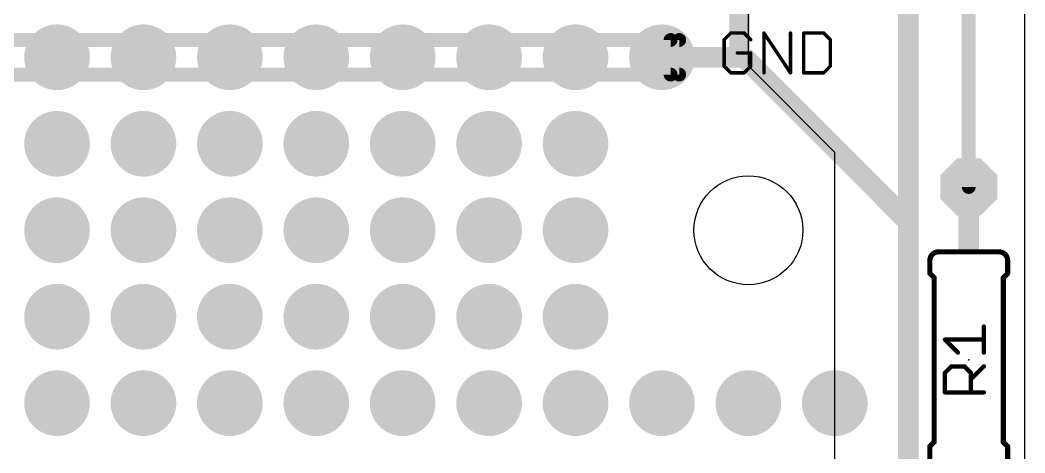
# Model space of a CAD drawing. Extents: x -6.6 to 74.2, y -9.7 to 63.
# Drawn here: x 44.64 to 74.17, y 29.02 to 41.73 of the extents above; entities that cross this region are included whole.
import ezdxf

# ---------------------------------------------------------------- set-up
doc = ezdxf.new("R2010")
doc.units = 0
for name, color, linetype in [('1', 12, 'CONTINUOUS'), ('16', 132, 'CONTINUOUS'), ('17', 110, 'CONTINUOUS'), ('18', 110, 'CONTINUOUS'), ('20', 53, 'CONTINUOUS'), ('21', 253, 'CONTINUOUS'), ('22', 253, 'CONTINUOUS'), ('23', 53, 'CONTINUOUS'), ('25', 253, 'CONTINUOUS'), ('51', 253, 'CONTINUOUS')]:
    doc.layers.add(name, color=color, linetype=linetype)

# ---------------------------------------------------------------- blocks, each defined once
blk = doc.blocks.new('RECT')
blk.add_solid([(-0.5, -0.5), (0.5, -0.5), (-0.5, 0.5), (0.5, 0.5)])
blk = doc.blocks.new('OCTAGONP')
at = {"const_width": 0.5}
blk.add_lwpolyline([(-0.25, -0.1036), (-0.25, 0.1036), (-0.1036, 0.25), (0.1036, 0.25), (0.25, 0.1036), (0.25, -0.1036), (0.1036, -0.25), (-0.1036, -0.25), (-0.25, -0.1036), (-0.25, 0.1036)], dxfattribs=at)
blk = doc.blocks.new('ROUNDV')
at = {"const_width": 0.5}
blk.add_lwpolyline([(0, -0.25, 1), (0, 0.25, 1), (0, -0.25)], format="xyb", dxfattribs=at)

msp = doc.modelspace()

# ---------------------------------------------------------------- linework, layer by layer
at = {"layer": '1'}
for points, const_width in [([(72.517, 36.83), (72.517, 49.276)], 0.4064), ([(65.786, 44.323), (65.786, 40.64)], 0.6096), ([(25.4, 41.148), (64.008, 41.148)], 0.4064), ([(64.008, 41.148), (64.008, 40.132)], 0.4064), ([(65.786, 40.64), (63.5, 40.64)], 0.6096), ([(65.786, 40.64), (65.913, 40.64)], 0.6096), ([(65.913, 40.64), (70.739, 35.814)], 0.6096), ([(64.008, 40.132), (25.4, 40.132)], 0.4064), ([(70.739, 35.814), (70.739, 26.67)], 0.6096)]:
    msp.add_lwpolyline(points, dxfattribs=dict(at, const_width=const_width))
for points, const_width in [([(64.1096, 41.148, 1), (63.9064, 41.148)], 0.2032), ([(64.008, 41.0464, 1), (64.008, 41.2496)], 0.2032), ([(63.5, 40.7924, 1), (63.5, 40.4876)], 0.3048), ([(65.786, 40.7924, 1), (65.786, 40.4876)], 0.3048), ([(65.6336, 40.64, 1), (65.9384, 40.64)], 0.3048), ([(66.0208, 40.7478, 1), (65.8052, 40.5322)], 0.3048), ([(65.786, 40.4876, 1), (65.786, 40.7924)], 0.3048), ([(65.913, 40.4876, 1), (65.913, 40.7924)], 0.3048), ([(63.9064, 40.132, 1), (64.1096, 40.132)], 0.2032), ([(64.008, 40.0304, 1), (64.008, 40.2336)], 0.2032), ([(72.4154, 36.83, 1), (72.6186, 36.83)], 0.2032), ([(70.8914, 35.814, 1), (70.5866, 35.814)], 0.3048), ([(70.6312, 35.7062, 1), (70.8468, 35.9218)], 0.3048)]:
    msp.add_lwpolyline(points, format="xyb", dxfattribs=dict(at, const_width=const_width))
at = {"layer": '16'}
for points, const_width in [([(70.739, 12.954), (70.739, 42.164)], 0.6096), ([(63.754, 41.148), (25.4, 41.148)], 0.4064), ([(63.754, 40.132), (63.754, 41.148)], 0.4064), ([(25.4, 40.132), (63.754, 40.132)], 0.4064)]:
    msp.add_lwpolyline(points, dxfattribs=dict(at, const_width=const_width))
at = {"layer": '16', "const_width": 0.2032}
for points in [[(63.8556, 41.148, 1), (63.6524, 41.148)], [(63.754, 41.0464, 1), (63.754, 41.2496)], [(63.6524, 40.132, 1), (63.8556, 40.132)], [(63.754, 40.0304, 1), (63.754, 40.2336)]]:
    msp.add_lwpolyline(points, format="xyb", dxfattribs=at)
at = {"layer": '20'}
msp.add_line((74.168, -9.652), (74.168, 62.992), dxfattribs=at)
msp.add_circle((66.04, 35.56), 1.6, dxfattribs=at)
at = {"layer": '21'}
for points, const_width in [([(65.5237, 41.3522), (65.3288, 41.1573)], 0.1016), ([(65.9135, 41.3522), (65.5237, 41.3522)], 0.1016), ([(66.1084, 41.1573), (65.9135, 41.3522)], 0.1016), ([(66.4982, 40.1828), (66.4982, 41.3522)], 0.1016), ([(66.4982, 41.3522), (67.2778, 40.1828)], 0.1016), ([(67.2778, 40.1828), (67.2778, 41.3522)], 0.1016), ([(67.6676, 41.3522), (67.6676, 40.1828)], 0.1016), ([(68.2523, 41.3522), (67.6676, 41.3522)], 0.1016), ([(68.4472, 41.1573), (68.2523, 41.3522)], 0.1016), ([(65.3288, 41.1573), (65.3288, 40.3777)], 0.1016), ([(68.4472, 40.3777), (68.4472, 41.1573)], 0.1016), ([(66.1084, 40.7675), (65.7186, 40.7675)], 0.1016), ([(66.1084, 40.3777), (66.1084, 40.7675)], 0.1016), ([(65.3288, 40.3777), (65.5237, 40.1828)], 0.1016), ([(65.5237, 40.1828), (65.9135, 40.1828)], 0.1016), ([(65.9135, 40.1828), (66.1084, 40.3777)], 0.1016), ([(67.6676, 40.1828), (68.2523, 40.1828)], 0.1016), ([(68.2523, 40.1828), (68.4472, 40.3777)], 0.1016), ([(73.406, 34.925), (71.628, 34.925)], 0.1524), ([(71.374, 34.671), (71.374, 34.29)], 0.1524), ([(73.66, 34.671), (73.66, 34.29)], 0.1524), ([(71.501, 34.163), (71.374, 34.29)], 0.1524), ([(73.533, 34.163), (73.66, 34.29)], 0.1524), ([(71.501, 34.163), (71.501, 29.337)], 0.1524), ([(73.533, 34.163), (73.533, 29.337)], 0.1524), ([(71.501, 29.337), (71.374, 29.21)], 0.1524), ([(71.374, 28.829), (71.374, 29.21)], 0.1524), ([(73.533, 29.337), (73.66, 29.21)], 0.1524), ([(73.66, 28.829), (73.66, 29.21)], 0.1524)]:
    msp.add_lwpolyline(points, dxfattribs=dict(at, const_width=const_width))
for points, const_width in [([(65.5237, 41.3776, 1), (65.5237, 41.3268)], 0.0508), ([(65.5417, 41.3342, 1), (65.5057, 41.3702)], 0.0508), ([(65.9315, 41.3702, 1), (65.8955, 41.3342)], 0.0508), ([(65.9135, 41.3268, 1), (65.9135, 41.3776)], 0.0508), ([(66.5236, 41.3522, 1), (66.4728, 41.3522)], 0.0508), ([(66.5193, 41.3663, 1), (66.4771, 41.3381)], 0.0508), ([(67.3032, 41.3522, 1), (67.2524, 41.3522)], 0.0508), ([(67.693, 41.3522, 1), (67.6422, 41.3522)], 0.0508), ([(67.6676, 41.3776, 1), (67.6676, 41.3268)], 0.0508), ([(68.2703, 41.3702, 1), (68.2343, 41.3342)], 0.0508), ([(68.2523, 41.3268, 1), (68.2523, 41.3776)], 0.0508), ([(65.3108, 41.1753, 1), (65.3468, 41.1393)], 0.0508), ([(65.3542, 41.1573, 1), (65.3034, 41.1573)], 0.0508), ([(66.0904, 41.1393, 1), (66.1264, 41.1753)], 0.0508), ([(68.4726, 41.1573, 1), (68.4218, 41.1573)], 0.0508), ([(68.4292, 41.1393, 1), (68.4652, 41.1753)], 0.0508), ([(65.7186, 40.7929, 1), (65.7186, 40.7421)], 0.0508), ([(66.1338, 40.7675, 1), (66.083, 40.7675)], 0.0508), ([(66.1084, 40.7421, 1), (66.1084, 40.7929)], 0.0508), ([(65.3468, 40.3957, 1), (65.3108, 40.3597)], 0.0508), ([(65.3034, 40.3777, 1), (65.3542, 40.3777)], 0.0508), ([(65.5237, 40.2082, 1), (65.5237, 40.1574)], 0.0508), ([(65.5057, 40.1648, 1), (65.5417, 40.2008)], 0.0508), ([(65.8955, 40.2008, 1), (65.9315, 40.1648)], 0.0508), ([(65.9135, 40.1574, 1), (65.9135, 40.2082)], 0.0508), ([(66.083, 40.3777, 1), (66.1338, 40.3777)], 0.0508), ([(66.1264, 40.3597, 1), (66.0904, 40.3957)], 0.0508), ([(66.4728, 40.1828, 1), (66.5236, 40.1828)], 0.0508), ([(67.2524, 40.1828, 1), (67.3032, 40.1828)], 0.0508), ([(67.2567, 40.1687, 1), (67.2989, 40.1969)], 0.0508), ([(67.6676, 40.2082, 1), (67.6676, 40.1574)], 0.0508), ([(67.6422, 40.1828, 1), (67.693, 40.1828)], 0.0508), ([(68.2343, 40.2008, 1), (68.2703, 40.1648)], 0.0508), ([(68.2523, 40.1574, 1), (68.2523, 40.2082)], 0.0508), ([(68.4218, 40.3777, 1), (68.4726, 40.3777)], 0.0508), ([(68.4652, 40.3597, 1), (68.4292, 40.3957)], 0.0508), ([(71.628, 34.925, 0.4142), (71.374, 34.671)], 0.1524), ([(71.628, 34.9631, 1), (71.628, 34.8869)], 0.0762), ([(71.628, 34.8869, 1), (71.628, 34.9631)], 0.0762), ([(73.66, 34.671, 0.4142), (73.406, 34.925)], 0.1524), ([(73.406, 34.9631, 1), (73.406, 34.8869)], 0.0762), ([(73.406, 34.8869, 1), (73.406, 34.9631)], 0.0762), ([(71.4121, 34.671, 1), (71.3359, 34.671)], 0.0762), ([(71.3359, 34.671, 1), (71.4121, 34.671)], 0.0762), ([(73.6981, 34.671, 1), (73.6219, 34.671)], 0.0762), ([(73.6219, 34.671, 1), (73.6981, 34.671)], 0.0762), ([(71.3359, 34.29, 1), (71.4121, 34.29)], 0.0762), ([(71.4009, 34.3169, 1), (71.3471, 34.2631)], 0.0762), ([(73.6219, 34.29, 1), (73.6981, 34.29)], 0.0762), ([(73.6869, 34.2631, 1), (73.6331, 34.3169)], 0.0762), ([(71.5391, 34.163, 1), (71.4629, 34.163)], 0.0762), ([(71.4741, 34.1361, 1), (71.5279, 34.1899)], 0.0762), ([(73.5711, 34.163, 1), (73.4949, 34.163)], 0.0762), ([(73.5061, 34.1899, 1), (73.5599, 34.1361)], 0.0762), ([(71.4121, 29.21, 1), (71.3359, 29.21)], 0.0762), ([(71.3471, 29.2369, 1), (71.4009, 29.1831)], 0.0762), ([(71.4629, 29.337, 1), (71.5391, 29.337)], 0.0762), ([(71.5279, 29.3101, 1), (71.4741, 29.3639)], 0.0762), ([(73.4949, 29.337, 1), (73.5711, 29.337)], 0.0762), ([(73.5599, 29.3639, 1), (73.5061, 29.3101)], 0.0762), ([(73.6981, 29.21, 1), (73.6219, 29.21)], 0.0762), ([(73.6331, 29.1831, 1), (73.6869, 29.2369)], 0.0762)]:
    msp.add_lwpolyline(points, format="xyb", dxfattribs=dict(at, const_width=const_width))
at = {"layer": '22'}
for p, q in [((66.04, 40.386), (66.04, 51.816)), ((68.58, 37.846), (66.04, 40.386)), ((68.58, 5.08), (68.58, 37.846))]:
    msp.add_line(p, q, dxfattribs=at)
at = {"layer": '23'}
msp.add_point((72.517, 31.75), dxfattribs=at)
at = {"layer": '25', "const_width": 0.0635}
for points in [[(72.9933, 32.7295, 1), (72.9297, 32.7295)], [(71.8175, 32.38, 1), (71.8175, 32.3165)], [(71.84, 32.3707, 1), (71.7951, 32.3258)], [(72.9615, 32.3165, 1), (72.9615, 32.38)], [(72.1764, 31.9444, 1), (72.2213, 31.9893)], [(72.9297, 31.9669, 1), (72.9933, 31.9669)], [(72.0082, 31.5919, 1), (72.0082, 31.5284)], [(72.0306, 31.5377, 1), (71.9857, 31.5826)], [(72.412, 31.5826, 1), (72.3671, 31.5377)], [(72.3895, 31.5284, 1), (72.3895, 31.5919)], [(72.984, 31.5377, 1), (72.939, 31.5826)], [(71.8493, 31.3695, 1), (71.7858, 31.3695)], [(71.7951, 31.3919, 1), (71.84, 31.347)], [(72.6119, 31.3695, 1), (72.5484, 31.3695)], [(72.5577, 31.347, 1), (72.6026, 31.3919)], [(72.5577, 31.2013, 1), (72.6026, 31.1564)], [(71.8175, 30.8293, 1), (71.8175, 30.7658)], [(71.7858, 30.7975, 1), (71.8493, 30.7975)], [(72.5484, 30.7975, 1), (72.6119, 30.7975)], [(72.9615, 30.7658, 1), (72.9615, 30.8293)]]:
    msp.add_lwpolyline(points, format="xyb", dxfattribs=at)
at = {"layer": '25', "const_width": 0.127}
for points in [[(72.9615, 31.9669), (72.9615, 32.7295)], [(72.1989, 31.9669), (71.8175, 32.3482)], [(71.8175, 32.3482), (72.9615, 32.3482)], [(71.8175, 31.3695), (72.0082, 31.5602)], [(72.0082, 31.5602), (72.3895, 31.5602)], [(72.3895, 31.5602), (72.5802, 31.3695)], [(72.5802, 31.1788), (72.9615, 31.5602)], [(71.8175, 30.7975), (71.8175, 31.3695)], [(72.5802, 31.3695), (72.5802, 30.7975)], [(72.9615, 30.7975), (71.8175, 30.7975)]]:
    msp.add_lwpolyline(points, dxfattribs=at)
at = {"layer": '51', "const_width": 0.6096}
msp.add_lwpolyline([(72.517, 36.83), (72.517, 35.814)], dxfattribs=at)
at = {"layer": '51', "const_width": 0.3048}
for points in [[(72.6694, 36.83, 1), (72.3646, 36.83)], [(72.3646, 35.814, 1), (72.6694, 35.814)]]:
    msp.add_lwpolyline(points, format="xyb", dxfattribs=at)

# ---------------------------------------------------------------- block references
at = {"layer": '17', "xscale": 1.6764, "yscale": 1.6764, "rotation": 90}
msp.add_blockref('OCTAGONP', (72.517, 36.83), dxfattribs=at)
msp.add_blockref('OCTAGONP', (72.517, 36.83), dxfattribs=at)
at = {"layer": '18', "xscale": 1.9304, "yscale": 1.9304}
for p in [(45.72, 40.64), (45.72, 40.64), (48.26, 40.64), (48.26, 40.64), (50.8, 40.64), (50.8, 40.64), (53.34, 40.64), (53.34, 40.64), (55.88, 40.64), (55.88, 40.64), (58.42, 40.64), (58.42, 40.64), (60.96, 40.64), (60.96, 40.64), (63.5, 40.64), (63.5, 40.64), (45.72, 38.1), (45.72, 38.1), (48.26, 38.1), (48.26, 38.1), (50.8, 38.1), (50.8, 38.1), (53.34, 38.1), (53.34, 38.1), (55.88, 38.1), (55.88, 38.1), (58.42, 38.1), (58.42, 38.1), (60.96, 38.1), (60.96, 38.1), (45.72, 35.56), (45.72, 35.56), (48.26, 35.56), (48.26, 35.56), (50.8, 35.56), (50.8, 35.56), (53.34, 35.56), (53.34, 35.56), (55.88, 35.56), (55.88, 35.56), (58.42, 35.56), (58.42, 35.56), (60.96, 35.56), (60.96, 35.56), (45.72, 33.02), (45.72, 33.02), (48.26, 33.02), (48.26, 33.02), (50.8, 33.02), (50.8, 33.02), (53.34, 33.02), (53.34, 33.02), (55.88, 33.02), (55.88, 33.02), (58.42, 33.02), (58.42, 33.02), (60.96, 33.02), (60.96, 33.02), (45.72, 30.48), (45.72, 30.48), (48.26, 30.48), (48.26, 30.48), (50.8, 30.48), (50.8, 30.48), (53.34, 30.48), (53.34, 30.48), (55.88, 30.48), (55.88, 30.48), (58.42, 30.48), (58.42, 30.48), (60.96, 30.48), (60.96, 30.48), (63.5, 30.48), (63.5, 30.48), (66.04, 30.48), (66.04, 30.48), (68.58, 30.48), (68.58, 30.48)]:
    msp.add_blockref('ROUNDV', p, dxfattribs=at)
at = {"layer": '21', "xscale": 0.8636, "yscale": 0.6096, "rotation": 90}
msp.add_blockref('RECT', (72.517, 35.3568), dxfattribs=at)

doc.saveas('drawing.dxf')
